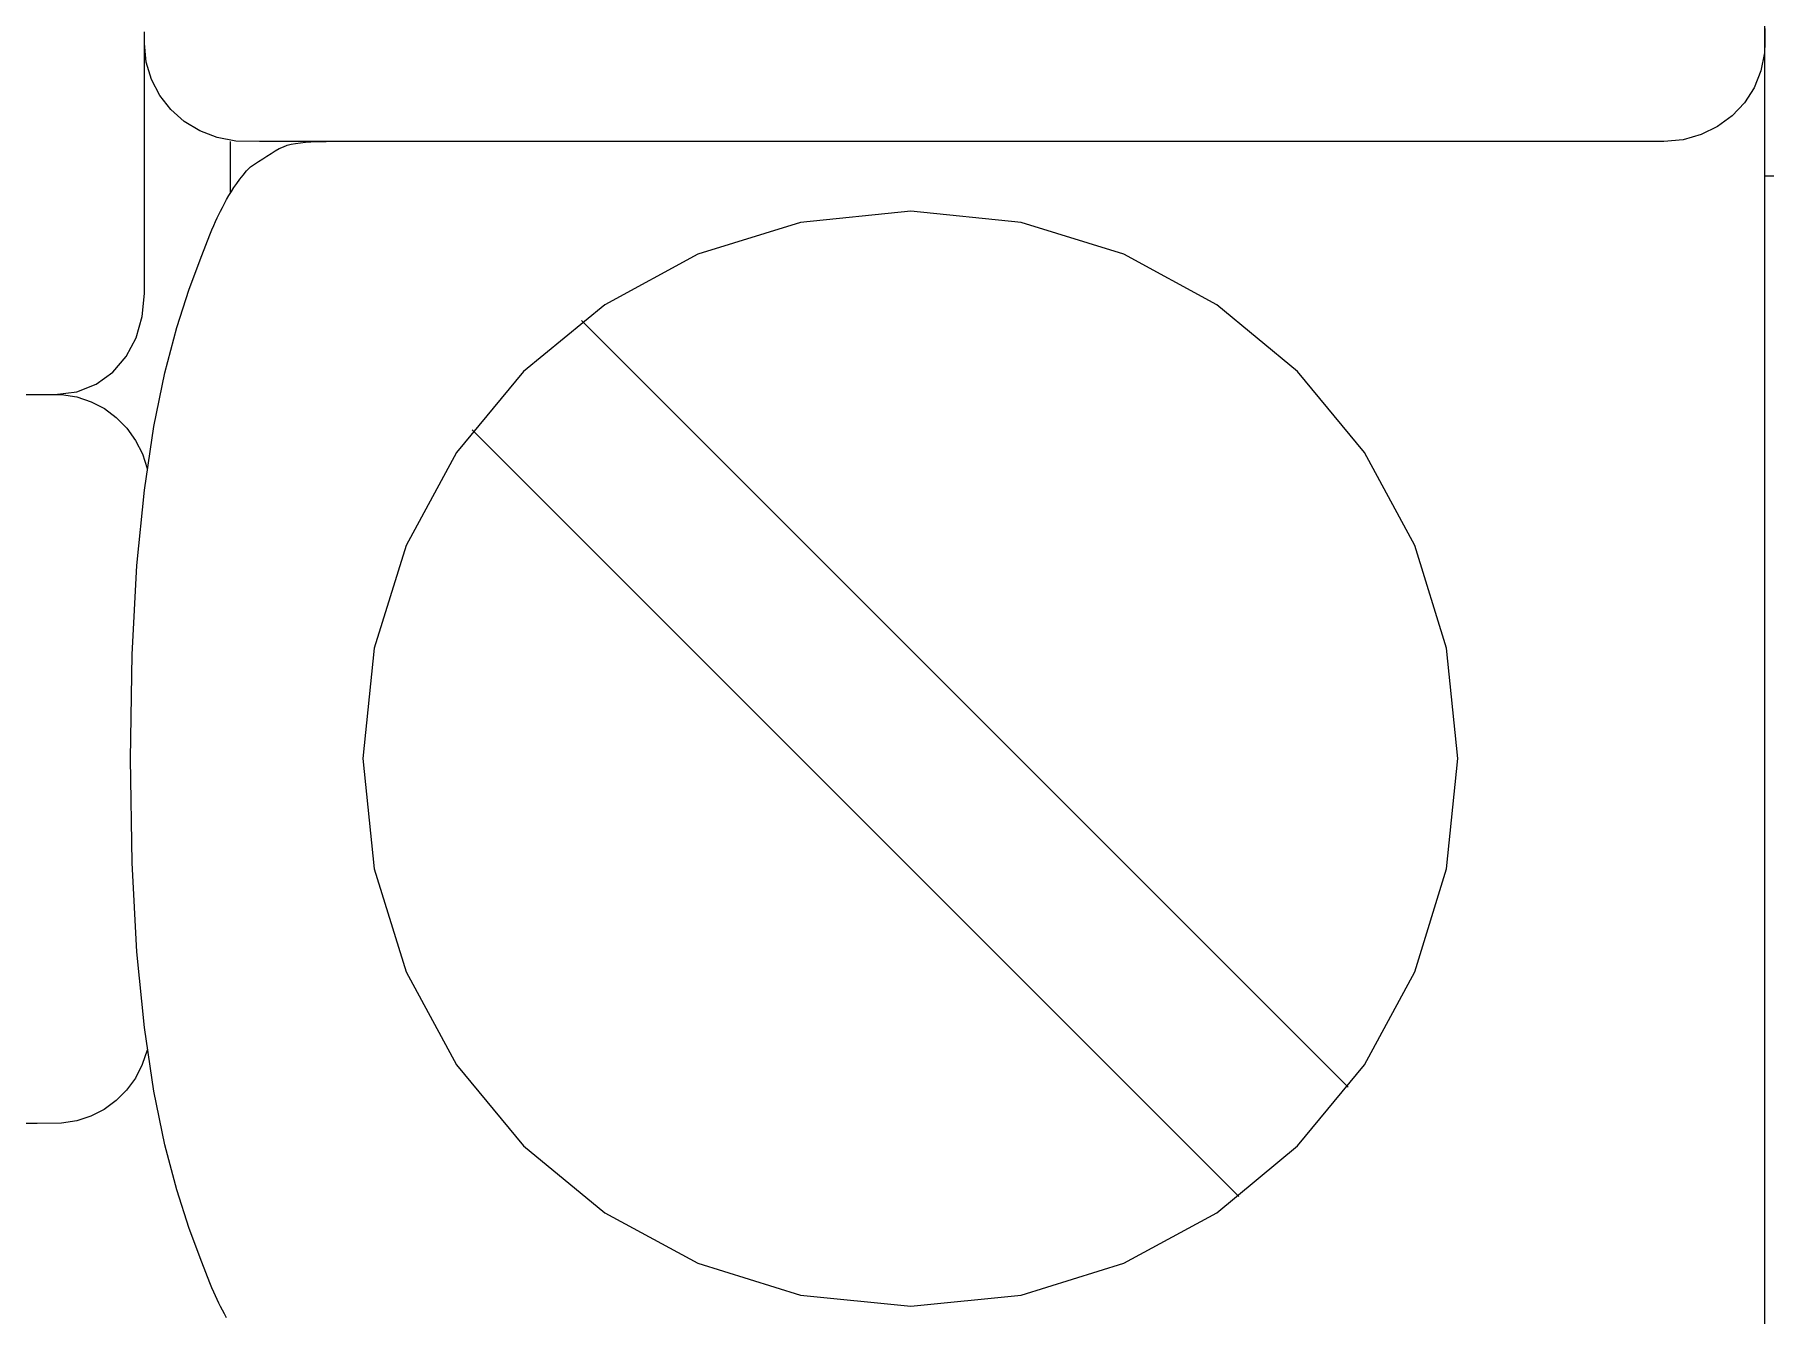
# Model space of a CAD drawing. Extents: x 1 to 47.7, y 0.2 to 35.
# Drawn here: x 35.393 to 35.922, y 18.465 to 18.856 of the extents above; entities that cross this region are included whole.
import ezdxf

# ---------------------------------------------------------------- set-up
doc = ezdxf.new("R2010")
doc.units = 0
doc.header["$MEASUREMENT"] = 0
for name, color, linetype in [('5_1___24__TARGET_LEDS___12', 7, 'CONTINUOUS'), ('6_2___8__INDEPENDENT_INPUT', 7, 'CONTINUOUS'), ('6_3___8__OPTOISO_INDEPENDE', 7, 'CONTINUOUS'), ('6_4___24__OPTOISO_INDEPEND', 7, 'CONTINUOUS'), ('6_5___8__INDEPENDENT_INPUT', 7, 'CONTINUOUS'), ('6_6___8__INDEPENDENT_INPUT', 7, 'CONTINUOUS'), ('6_7___8__OPTOISO_INDEPENDE', 7, 'CONTINUOUS'), ('6_8___8__OPTOISO_INDEPENDE', 7, 'CONTINUOUS'), ('7_0_____DWG', 7, 'CONTINUOUS')]:
    doc.layers.add(name, color=color, linetype=linetype)

msp = doc.modelspace()

# ---------------------------------------------------------------- linework, layer by layer
at = {"layer": '5_1___24__TARGET_LEDS___12'}
for points in [[(35.92224, 17.54006), (35.92224, 17.67347), (35.92224, 17.80331), (35.92224, 17.92914), (35.92224, 18.05052), (35.92224, 18.167), (35.92224, 18.27814), (35.92224, 18.38348), (35.92224, 18.48259), (35.92224, 18.57502), (35.92224, 18.66032), (35.92224, 18.70016), (35.92224, 18.73805), (35.92224, 18.77394), (35.92224, 18.80776), (35.92224, 18.83947), (35.92224, 18.86901)], [(35.92224, 18.85829), (35.92224, 18.8563), (35.92224, 18.85474), (35.92224, 18.85385), (35.9221, 18.85083), (35.92101, 18.8453), (35.91892, 18.84018), (35.91595, 18.83557), (35.91219, 18.83157), (35.90774, 18.82829), (35.90272, 18.82582), (35.89722, 18.82426), (35.89134, 18.82372), (35.87476, 18.82372), (35.83065, 18.82372), (35.76748, 18.82372), (35.69373, 18.82372), (35.61786, 18.82372), (35.54834, 18.82372), (35.49364, 18.82372), (35.46224, 18.82372), (35.45493, 18.82386), (35.44923, 18.82492), (35.44396, 18.82694), (35.43921, 18.82983), (35.4351, 18.83349), (35.43172, 18.8378), (35.42917, 18.84268), (35.42757, 18.84802), (35.42702, 18.85372), (35.42702, 18.8542), (35.42702, 18.85546), (35.42702, 18.85726)], [(35.39964, 18.74644), (35.4064, 18.74725), (35.41235, 18.74957), (35.41741, 18.75321), (35.42149, 18.75799), (35.4245, 18.76373), (35.42637, 18.77023), (35.42702, 18.77731), (35.42702, 18.78154), (35.42702, 18.79246), (35.42702, 18.80739), (35.42702, 18.82366), (35.42702, 18.8386), (35.42702, 18.84952), (35.42702, 18.85375)], [(35.45214, 18.46414), (35.45147, 18.46538), (35.45086, 18.46655), (35.4503, 18.46764), (35.44977, 18.46869), (35.44926, 18.46976), (35.44875, 18.47087), (35.44822, 18.47207), (35.44766, 18.47339), (35.44704, 18.47489), (35.44456, 18.48121), (35.44075, 18.49149), (35.43693, 18.50328), (35.43327, 18.5171), (35.42991, 18.53347), (35.42703, 18.55293), (35.42477, 18.576), (35.4233, 18.60321), (35.42277, 18.63507), (35.4233, 18.66693), (35.42477, 18.69413), (35.42703, 18.71719), (35.42991, 18.73665), (35.43327, 18.75303), (35.43693, 18.76684), (35.44075, 18.77863), (35.44456, 18.78891), (35.44704, 18.79523), (35.44766, 18.79673), (35.44822, 18.79805), (35.44875, 18.79925), (35.44926, 18.80036), (35.44977, 18.80142), (35.4503, 18.80248), (35.45086, 18.80357), (35.45147, 18.80474), (35.45214, 18.80598), (35.45285, 18.80721), (35.45361, 18.80844), (35.45441, 18.80967), (35.45528, 18.81091), (35.45621, 18.81217), (35.4572, 18.81345), (35.45827, 18.81477), (35.45942, 18.81599), (35.46067, 18.81679), (35.46193, 18.81761), (35.4632, 18.81846), (35.46447, 18.81929), (35.46574, 18.8201), (35.467, 18.82086), (35.46826, 18.82155), (35.4695, 18.82214), (35.47065, 18.82256), (35.47187, 18.82287), (35.47324, 18.82313), (35.47473, 18.82333), (35.47629, 18.82349), (35.47789, 18.82361), (35.47949, 18.82369), (35.48106, 18.82373), (35.48256, 18.82375)], [(35.45331, 18.80796), (35.45331, 18.82375)], [(35.79492, 18.53471), (35.56065, 18.76898)], [(35.36199, 18.74644), (35.39423, 18.74644), (35.40173, 18.74636), (35.40639, 18.74564), (35.41077, 18.74419), (35.41481, 18.74207), (35.41846, 18.73936), (35.42165, 18.73612), (35.42432, 18.73239), (35.42642, 18.72826), (35.42789, 18.72378)], [(35.7615, 18.50129), (35.52723, 18.73556)], [(35.42789, 18.54601), (35.42639, 18.54157), (35.42427, 18.53748), (35.42159, 18.5338), (35.4184, 18.53058), (35.41475, 18.5279), (35.41072, 18.52581), (35.40636, 18.52438), (35.40172, 18.52366), (35.39423, 18.52359), (35.36199, 18.52359)]]:
    msp.add_lwpolyline(points, dxfattribs=at)
msp.add_lwpolyline([(35.66127, 18.46771), (35.69495, 18.47111), (35.72632, 18.48086), (35.7547, 18.49629), (35.77942, 18.51673), (35.79982, 18.54151), (35.81522, 18.56995), (35.82495, 18.60138), (35.82834, 18.63514), (35.82495, 18.66883), (35.81522, 18.70023), (35.79982, 18.72864), (35.77942, 18.75339), (35.7547, 18.77382), (35.72632, 18.78925), (35.69495, 18.799), (35.66127, 18.8024), (35.62756, 18.799), (35.59615, 18.78925), (35.5677, 18.77382), (35.54291, 18.75339), (35.52245, 18.72864), (35.50699, 18.70023), (35.49722, 18.66883), (35.49381, 18.63514), (35.49722, 18.60138), (35.50699, 18.56995), (35.52245, 18.54151), (35.54291, 18.51673), (35.5677, 18.49629), (35.59615, 18.48086), (35.62756, 18.47111)], close=True, dxfattribs=at)
at = {"layer": '6_2___8__INDEPENDENT_INPUT'}
for points in [[(35.92224, 17.54006), (35.92224, 17.67347), (35.92224, 17.80331), (35.92224, 17.92914), (35.92224, 18.05052), (35.92224, 18.167), (35.92224, 18.27814), (35.92224, 18.38348), (35.92224, 18.48259), (35.92224, 18.57502), (35.92224, 18.66032), (35.92224, 18.70016), (35.92224, 18.73805), (35.92224, 18.77394), (35.92224, 18.80776), (35.92224, 18.83947), (35.92224, 18.86901)], [(35.92224, 18.85829), (35.92224, 18.8563), (35.92224, 18.85474), (35.92224, 18.85385), (35.9221, 18.85083), (35.92101, 18.8453), (35.91892, 18.84018), (35.91595, 18.83557), (35.91219, 18.83157), (35.90774, 18.82829), (35.90272, 18.82582), (35.89722, 18.82426), (35.89134, 18.82372), (35.87476, 18.82372), (35.83065, 18.82372), (35.76748, 18.82372), (35.69373, 18.82372), (35.61786, 18.82372), (35.54834, 18.82372), (35.49364, 18.82372), (35.46224, 18.82372), (35.45493, 18.82386), (35.44923, 18.82492), (35.44396, 18.82694), (35.43921, 18.82983), (35.4351, 18.83349), (35.43172, 18.8378), (35.42917, 18.84268), (35.42757, 18.84802), (35.42702, 18.85372), (35.42702, 18.8542), (35.42702, 18.85546), (35.42702, 18.85726)], [(35.39964, 18.74644), (35.4064, 18.74725), (35.41235, 18.74957), (35.41741, 18.75321), (35.42149, 18.75799), (35.4245, 18.76373), (35.42637, 18.77023), (35.42702, 18.77731), (35.42702, 18.78154), (35.42702, 18.79246), (35.42702, 18.80739), (35.42702, 18.82366), (35.42702, 18.8386), (35.42702, 18.84952), (35.42702, 18.85375)], [(35.45214, 18.46414), (35.45147, 18.46538), (35.45086, 18.46655), (35.4503, 18.46764), (35.44977, 18.46869), (35.44926, 18.46976), (35.44875, 18.47087), (35.44822, 18.47207), (35.44766, 18.47339), (35.44704, 18.47489), (35.44456, 18.48121), (35.44075, 18.49149), (35.43693, 18.50328), (35.43327, 18.5171), (35.42991, 18.53347), (35.42703, 18.55293), (35.42477, 18.576), (35.4233, 18.60321), (35.42277, 18.63507), (35.4233, 18.66693), (35.42477, 18.69413), (35.42703, 18.71719), (35.42991, 18.73665), (35.43327, 18.75303), (35.43693, 18.76684), (35.44075, 18.77863), (35.44456, 18.78891), (35.44704, 18.79523), (35.44766, 18.79673), (35.44822, 18.79805), (35.44875, 18.79925), (35.44926, 18.80036), (35.44977, 18.80142), (35.4503, 18.80248), (35.45086, 18.80357), (35.45147, 18.80474), (35.45214, 18.80598), (35.45285, 18.80721), (35.45361, 18.80844), (35.45441, 18.80967), (35.45528, 18.81091), (35.45621, 18.81217), (35.4572, 18.81345), (35.45827, 18.81477), (35.45942, 18.81599), (35.46067, 18.81679), (35.46193, 18.81761), (35.4632, 18.81846), (35.46447, 18.81929), (35.46574, 18.8201), (35.467, 18.82086), (35.46826, 18.82155), (35.4695, 18.82214), (35.47065, 18.82256), (35.47187, 18.82287), (35.47324, 18.82313), (35.47473, 18.82333), (35.47629, 18.82349), (35.47789, 18.82361), (35.47949, 18.82369), (35.48106, 18.82373), (35.48256, 18.82375)], [(35.45331, 18.80796), (35.45331, 18.82375)], [(35.79492, 18.53471), (35.56065, 18.76898)], [(35.36199, 18.74644), (35.39423, 18.74644), (35.40173, 18.74636), (35.40639, 18.74564), (35.41077, 18.74419), (35.41481, 18.74207), (35.41846, 18.73936), (35.42165, 18.73612), (35.42432, 18.73239), (35.42642, 18.72826), (35.42789, 18.72378)], [(35.7615, 18.50129), (35.52723, 18.73556)], [(35.42789, 18.54601), (35.42639, 18.54157), (35.42427, 18.53748), (35.42159, 18.5338), (35.4184, 18.53058), (35.41475, 18.5279), (35.41072, 18.52581), (35.40636, 18.52438), (35.40172, 18.52366), (35.39423, 18.52359), (35.36199, 18.52359)]]:
    msp.add_lwpolyline(points, dxfattribs=at)
msp.add_lwpolyline([(35.66127, 18.46771), (35.69495, 18.47111), (35.72632, 18.48086), (35.7547, 18.49629), (35.77942, 18.51673), (35.79982, 18.54151), (35.81522, 18.56995), (35.82495, 18.60138), (35.82834, 18.63514), (35.82495, 18.66883), (35.81522, 18.70023), (35.79982, 18.72864), (35.77942, 18.75339), (35.7547, 18.77382), (35.72632, 18.78925), (35.69495, 18.799), (35.66127, 18.8024), (35.62756, 18.799), (35.59615, 18.78925), (35.5677, 18.77382), (35.54291, 18.75339), (35.52245, 18.72864), (35.50699, 18.70023), (35.49722, 18.66883), (35.49381, 18.63514), (35.49722, 18.60138), (35.50699, 18.56995), (35.52245, 18.54151), (35.54291, 18.51673), (35.5677, 18.49629), (35.59615, 18.48086), (35.62756, 18.47111)], close=True, dxfattribs=at)
at = {"layer": '6_3___8__OPTOISO_INDEPENDE'}
for points in [[(35.92224, 17.54006), (35.92224, 17.67347), (35.92224, 17.80331), (35.92224, 17.92914), (35.92224, 18.05052), (35.92224, 18.167), (35.92224, 18.27814), (35.92224, 18.38348), (35.92224, 18.48259), (35.92224, 18.57502), (35.92224, 18.66032), (35.92224, 18.70016), (35.92224, 18.73805), (35.92224, 18.77394), (35.92224, 18.80776), (35.92224, 18.83947), (35.92224, 18.86901)], [(35.92224, 18.85829), (35.92224, 18.8563), (35.92224, 18.85474), (35.92224, 18.85385), (35.9221, 18.85083), (35.92101, 18.8453), (35.91892, 18.84018), (35.91595, 18.83557), (35.91219, 18.83157), (35.90774, 18.82829), (35.90272, 18.82582), (35.89722, 18.82426), (35.89134, 18.82372), (35.87476, 18.82372), (35.83065, 18.82372), (35.76748, 18.82372), (35.69373, 18.82372), (35.61786, 18.82372), (35.54834, 18.82372), (35.49364, 18.82372), (35.46224, 18.82372), (35.45493, 18.82386), (35.44923, 18.82492), (35.44396, 18.82694), (35.43921, 18.82983), (35.4351, 18.83349), (35.43172, 18.8378), (35.42917, 18.84268), (35.42757, 18.84802), (35.42702, 18.85372), (35.42702, 18.8542), (35.42702, 18.85546), (35.42702, 18.85726)], [(35.39964, 18.74644), (35.4064, 18.74725), (35.41235, 18.74957), (35.41741, 18.75321), (35.42149, 18.75799), (35.4245, 18.76373), (35.42637, 18.77023), (35.42702, 18.77731), (35.42702, 18.78154), (35.42702, 18.79246), (35.42702, 18.80739), (35.42702, 18.82366), (35.42702, 18.8386), (35.42702, 18.84952), (35.42702, 18.85375)], [(35.45214, 18.46414), (35.45147, 18.46538), (35.45086, 18.46655), (35.4503, 18.46764), (35.44977, 18.46869), (35.44926, 18.46976), (35.44875, 18.47087), (35.44822, 18.47207), (35.44766, 18.47339), (35.44704, 18.47489), (35.44456, 18.48121), (35.44075, 18.49149), (35.43693, 18.50328), (35.43327, 18.5171), (35.42991, 18.53347), (35.42703, 18.55293), (35.42477, 18.576), (35.4233, 18.60321), (35.42277, 18.63507), (35.4233, 18.66693), (35.42477, 18.69413), (35.42703, 18.71719), (35.42991, 18.73665), (35.43327, 18.75303), (35.43693, 18.76684), (35.44075, 18.77863), (35.44456, 18.78891), (35.44704, 18.79523), (35.44766, 18.79673), (35.44822, 18.79805), (35.44875, 18.79925), (35.44926, 18.80036), (35.44977, 18.80142), (35.4503, 18.80248), (35.45086, 18.80357), (35.45147, 18.80474), (35.45214, 18.80598), (35.45285, 18.80721), (35.45361, 18.80844), (35.45441, 18.80967), (35.45528, 18.81091), (35.45621, 18.81217), (35.4572, 18.81345), (35.45827, 18.81477), (35.45942, 18.81599), (35.46067, 18.81679), (35.46193, 18.81761), (35.4632, 18.81846), (35.46447, 18.81929), (35.46574, 18.8201), (35.467, 18.82086), (35.46826, 18.82155), (35.4695, 18.82214), (35.47065, 18.82256), (35.47187, 18.82287), (35.47324, 18.82313), (35.47473, 18.82333), (35.47629, 18.82349), (35.47789, 18.82361), (35.47949, 18.82369), (35.48106, 18.82373), (35.48256, 18.82375)], [(35.45331, 18.80796), (35.45331, 18.82375)], [(35.79492, 18.53471), (35.56065, 18.76898)], [(35.36199, 18.74644), (35.39423, 18.74644), (35.40173, 18.74636), (35.40639, 18.74564), (35.41077, 18.74419), (35.41481, 18.74207), (35.41846, 18.73936), (35.42165, 18.73612), (35.42432, 18.73239), (35.42642, 18.72826), (35.42789, 18.72378)], [(35.7615, 18.50129), (35.52723, 18.73556)], [(35.42789, 18.54601), (35.42639, 18.54157), (35.42427, 18.53748), (35.42159, 18.5338), (35.4184, 18.53058), (35.41475, 18.5279), (35.41072, 18.52581), (35.40636, 18.52438), (35.40172, 18.52366), (35.39423, 18.52359), (35.36199, 18.52359)]]:
    msp.add_lwpolyline(points, dxfattribs=at)
msp.add_lwpolyline([(35.66127, 18.46771), (35.69495, 18.47111), (35.72632, 18.48086), (35.7547, 18.49629), (35.77942, 18.51673), (35.79982, 18.54151), (35.81522, 18.56995), (35.82495, 18.60138), (35.82834, 18.63514), (35.82495, 18.66883), (35.81522, 18.70023), (35.79982, 18.72864), (35.77942, 18.75339), (35.7547, 18.77382), (35.72632, 18.78925), (35.69495, 18.799), (35.66127, 18.8024), (35.62756, 18.799), (35.59615, 18.78925), (35.5677, 18.77382), (35.54291, 18.75339), (35.52245, 18.72864), (35.50699, 18.70023), (35.49722, 18.66883), (35.49381, 18.63514), (35.49722, 18.60138), (35.50699, 18.56995), (35.52245, 18.54151), (35.54291, 18.51673), (35.5677, 18.49629), (35.59615, 18.48086), (35.62756, 18.47111)], close=True, dxfattribs=at)
at = {"layer": '6_4___24__OPTOISO_INDEPEND'}
for points in [[(35.92224, 17.54006), (35.92224, 17.67347), (35.92224, 17.80331), (35.92224, 17.92914), (35.92224, 18.05052), (35.92224, 18.167), (35.92224, 18.27814), (35.92224, 18.38348), (35.92224, 18.48259), (35.92224, 18.57502), (35.92224, 18.66032), (35.92224, 18.70016), (35.92224, 18.73805), (35.92224, 18.77394), (35.92224, 18.80776), (35.92224, 18.83947), (35.92224, 18.86901)], [(35.92224, 18.85829), (35.92224, 18.8563), (35.92224, 18.85474), (35.92224, 18.85385), (35.9221, 18.85083), (35.92101, 18.8453), (35.91892, 18.84018), (35.91595, 18.83557), (35.91219, 18.83157), (35.90774, 18.82829), (35.90272, 18.82582), (35.89722, 18.82426), (35.89134, 18.82372), (35.87476, 18.82372), (35.83065, 18.82372), (35.76748, 18.82372), (35.69373, 18.82372), (35.61786, 18.82372), (35.54834, 18.82372), (35.49364, 18.82372), (35.46224, 18.82372), (35.45493, 18.82386), (35.44923, 18.82492), (35.44396, 18.82694), (35.43921, 18.82983), (35.4351, 18.83349), (35.43172, 18.8378), (35.42917, 18.84268), (35.42757, 18.84802), (35.42702, 18.85372), (35.42702, 18.8542), (35.42702, 18.85546), (35.42702, 18.85726)], [(35.39964, 18.74644), (35.4064, 18.74725), (35.41235, 18.74957), (35.41741, 18.75321), (35.42149, 18.75799), (35.4245, 18.76373), (35.42637, 18.77023), (35.42702, 18.77731), (35.42702, 18.78154), (35.42702, 18.79246), (35.42702, 18.80739), (35.42702, 18.82366), (35.42702, 18.8386), (35.42702, 18.84952), (35.42702, 18.85375)], [(35.45214, 18.46414), (35.45147, 18.46538), (35.45086, 18.46655), (35.4503, 18.46764), (35.44977, 18.46869), (35.44926, 18.46976), (35.44875, 18.47087), (35.44822, 18.47207), (35.44766, 18.47339), (35.44704, 18.47489), (35.44456, 18.48121), (35.44075, 18.49149), (35.43693, 18.50328), (35.43327, 18.5171), (35.42991, 18.53347), (35.42703, 18.55293), (35.42477, 18.576), (35.4233, 18.60321), (35.42277, 18.63507), (35.4233, 18.66693), (35.42477, 18.69413), (35.42703, 18.71719), (35.42991, 18.73665), (35.43327, 18.75303), (35.43693, 18.76684), (35.44075, 18.77863), (35.44456, 18.78891), (35.44704, 18.79523), (35.44766, 18.79673), (35.44822, 18.79805), (35.44875, 18.79925), (35.44926, 18.80036), (35.44977, 18.80142), (35.4503, 18.80248), (35.45086, 18.80357), (35.45147, 18.80474), (35.45214, 18.80598), (35.45285, 18.80721), (35.45361, 18.80844), (35.45441, 18.80967), (35.45528, 18.81091), (35.45621, 18.81217), (35.4572, 18.81345), (35.45827, 18.81477), (35.45942, 18.81599), (35.46067, 18.81679), (35.46193, 18.81761), (35.4632, 18.81846), (35.46447, 18.81929), (35.46574, 18.8201), (35.467, 18.82086), (35.46826, 18.82155), (35.4695, 18.82214), (35.47065, 18.82256), (35.47187, 18.82287), (35.47324, 18.82313), (35.47473, 18.82333), (35.47629, 18.82349), (35.47789, 18.82361), (35.47949, 18.82369), (35.48106, 18.82373), (35.48256, 18.82375)], [(35.45331, 18.80796), (35.45331, 18.82375)], [(35.79492, 18.53471), (35.56065, 18.76898)], [(35.36199, 18.74644), (35.39423, 18.74644), (35.40173, 18.74636), (35.40639, 18.74564), (35.41077, 18.74419), (35.41481, 18.74207), (35.41846, 18.73936), (35.42165, 18.73612), (35.42432, 18.73239), (35.42642, 18.72826), (35.42789, 18.72378)], [(35.7615, 18.50129), (35.52723, 18.73556)], [(35.42789, 18.54601), (35.42639, 18.54157), (35.42427, 18.53748), (35.42159, 18.5338), (35.4184, 18.53058), (35.41475, 18.5279), (35.41072, 18.52581), (35.40636, 18.52438), (35.40172, 18.52366), (35.39423, 18.52359), (35.36199, 18.52359)]]:
    msp.add_lwpolyline(points, dxfattribs=at)
msp.add_lwpolyline([(35.66127, 18.46771), (35.69495, 18.47111), (35.72632, 18.48086), (35.7547, 18.49629), (35.77942, 18.51673), (35.79982, 18.54151), (35.81522, 18.56995), (35.82495, 18.60138), (35.82834, 18.63514), (35.82495, 18.66883), (35.81522, 18.70023), (35.79982, 18.72864), (35.77942, 18.75339), (35.7547, 18.77382), (35.72632, 18.78925), (35.69495, 18.799), (35.66127, 18.8024), (35.62756, 18.799), (35.59615, 18.78925), (35.5677, 18.77382), (35.54291, 18.75339), (35.52245, 18.72864), (35.50699, 18.70023), (35.49722, 18.66883), (35.49381, 18.63514), (35.49722, 18.60138), (35.50699, 18.56995), (35.52245, 18.54151), (35.54291, 18.51673), (35.5677, 18.49629), (35.59615, 18.48086), (35.62756, 18.47111)], close=True, dxfattribs=at)
at = {"layer": '6_5___8__INDEPENDENT_INPUT'}
for points in [[(35.92224, 17.54006), (35.92224, 17.67347), (35.92224, 17.80331), (35.92224, 17.92914), (35.92224, 18.05052), (35.92224, 18.167), (35.92224, 18.27814), (35.92224, 18.38348), (35.92224, 18.48259), (35.92224, 18.57502), (35.92224, 18.66032), (35.92224, 18.70016), (35.92224, 18.73805), (35.92224, 18.77394), (35.92224, 18.80776), (35.92224, 18.83947), (35.92224, 18.86901)], [(35.92224, 18.85829), (35.92224, 18.8563), (35.92224, 18.85474), (35.92224, 18.85385), (35.9221, 18.85083), (35.92101, 18.8453), (35.91892, 18.84018), (35.91595, 18.83557), (35.91219, 18.83157), (35.90774, 18.82829), (35.90272, 18.82582), (35.89722, 18.82426), (35.89134, 18.82372), (35.87476, 18.82372), (35.83065, 18.82372), (35.76748, 18.82372), (35.69373, 18.82372), (35.61786, 18.82372), (35.54834, 18.82372), (35.49364, 18.82372), (35.46224, 18.82372), (35.45493, 18.82386), (35.44923, 18.82492), (35.44396, 18.82694), (35.43921, 18.82983), (35.4351, 18.83349), (35.43172, 18.8378), (35.42917, 18.84268), (35.42757, 18.84802), (35.42702, 18.85372), (35.42702, 18.8542), (35.42702, 18.85546), (35.42702, 18.85726)], [(35.39964, 18.74644), (35.4064, 18.74725), (35.41235, 18.74957), (35.41741, 18.75321), (35.42149, 18.75799), (35.4245, 18.76373), (35.42637, 18.77023), (35.42702, 18.77731), (35.42702, 18.78154), (35.42702, 18.79246), (35.42702, 18.80739), (35.42702, 18.82366), (35.42702, 18.8386), (35.42702, 18.84952), (35.42702, 18.85375)], [(35.45214, 18.46414), (35.45147, 18.46538), (35.45086, 18.46655), (35.4503, 18.46764), (35.44977, 18.46869), (35.44926, 18.46976), (35.44875, 18.47087), (35.44822, 18.47207), (35.44766, 18.47339), (35.44704, 18.47489), (35.44456, 18.48121), (35.44075, 18.49149), (35.43693, 18.50328), (35.43327, 18.5171), (35.42991, 18.53347), (35.42703, 18.55293), (35.42477, 18.576), (35.4233, 18.60321), (35.42277, 18.63507), (35.4233, 18.66693), (35.42477, 18.69413), (35.42703, 18.71719), (35.42991, 18.73665), (35.43327, 18.75303), (35.43693, 18.76684), (35.44075, 18.77863), (35.44456, 18.78891), (35.44704, 18.79523), (35.44766, 18.79673), (35.44822, 18.79805), (35.44875, 18.79925), (35.44926, 18.80036), (35.44977, 18.80142), (35.4503, 18.80248), (35.45086, 18.80357), (35.45147, 18.80474), (35.45214, 18.80598), (35.45285, 18.80721), (35.45361, 18.80844), (35.45441, 18.80967), (35.45528, 18.81091), (35.45621, 18.81217), (35.4572, 18.81345), (35.45827, 18.81477), (35.45942, 18.81599), (35.46067, 18.81679), (35.46193, 18.81761), (35.4632, 18.81846), (35.46447, 18.81929), (35.46574, 18.8201), (35.467, 18.82086), (35.46826, 18.82155), (35.4695, 18.82214), (35.47065, 18.82256), (35.47187, 18.82287), (35.47324, 18.82313), (35.47473, 18.82333), (35.47629, 18.82349), (35.47789, 18.82361), (35.47949, 18.82369), (35.48106, 18.82373), (35.48256, 18.82375)], [(35.45331, 18.80796), (35.45331, 18.82375)], [(35.79492, 18.53471), (35.56065, 18.76898)], [(35.36199, 18.74644), (35.39423, 18.74644), (35.40173, 18.74636), (35.40639, 18.74564), (35.41077, 18.74419), (35.41481, 18.74207), (35.41846, 18.73936), (35.42165, 18.73612), (35.42432, 18.73239), (35.42642, 18.72826), (35.42789, 18.72378)], [(35.7615, 18.50129), (35.52723, 18.73556)], [(35.42789, 18.54601), (35.42639, 18.54157), (35.42427, 18.53748), (35.42159, 18.5338), (35.4184, 18.53058), (35.41475, 18.5279), (35.41072, 18.52581), (35.40636, 18.52438), (35.40172, 18.52366), (35.39423, 18.52359), (35.36199, 18.52359)]]:
    msp.add_lwpolyline(points, dxfattribs=at)
msp.add_lwpolyline([(35.66127, 18.46771), (35.69495, 18.47111), (35.72632, 18.48086), (35.7547, 18.49629), (35.77942, 18.51673), (35.79982, 18.54151), (35.81522, 18.56995), (35.82495, 18.60138), (35.82834, 18.63514), (35.82495, 18.66883), (35.81522, 18.70023), (35.79982, 18.72864), (35.77942, 18.75339), (35.7547, 18.77382), (35.72632, 18.78925), (35.69495, 18.799), (35.66127, 18.8024), (35.62756, 18.799), (35.59615, 18.78925), (35.5677, 18.77382), (35.54291, 18.75339), (35.52245, 18.72864), (35.50699, 18.70023), (35.49722, 18.66883), (35.49381, 18.63514), (35.49722, 18.60138), (35.50699, 18.56995), (35.52245, 18.54151), (35.54291, 18.51673), (35.5677, 18.49629), (35.59615, 18.48086), (35.62756, 18.47111)], close=True, dxfattribs=at)
at = {"layer": '6_6___8__INDEPENDENT_INPUT'}
for points in [[(35.92224, 17.54006), (35.92224, 17.67347), (35.92224, 17.80331), (35.92224, 17.92914), (35.92224, 18.05052), (35.92224, 18.167), (35.92224, 18.27814), (35.92224, 18.38348), (35.92224, 18.48259), (35.92224, 18.57502), (35.92224, 18.66032), (35.92224, 18.70016), (35.92224, 18.73805), (35.92224, 18.77394), (35.92224, 18.80776), (35.92224, 18.83947), (35.92224, 18.86901)], [(35.92224, 18.85829), (35.92224, 18.8563), (35.92224, 18.85474), (35.92224, 18.85385), (35.9221, 18.85083), (35.92101, 18.8453), (35.91892, 18.84018), (35.91595, 18.83557), (35.91219, 18.83157), (35.90774, 18.82829), (35.90272, 18.82582), (35.89722, 18.82426), (35.89134, 18.82372), (35.87476, 18.82372), (35.83065, 18.82372), (35.76748, 18.82372), (35.69373, 18.82372), (35.61786, 18.82372), (35.54834, 18.82372), (35.49364, 18.82372), (35.46224, 18.82372), (35.45493, 18.82386), (35.44923, 18.82492), (35.44396, 18.82694), (35.43921, 18.82983), (35.4351, 18.83349), (35.43172, 18.8378), (35.42917, 18.84268), (35.42757, 18.84802), (35.42702, 18.85372), (35.42702, 18.8542), (35.42702, 18.85546), (35.42702, 18.85726)], [(35.39964, 18.74644), (35.4064, 18.74725), (35.41235, 18.74957), (35.41741, 18.75321), (35.42149, 18.75799), (35.4245, 18.76373), (35.42637, 18.77023), (35.42702, 18.77731), (35.42702, 18.78154), (35.42702, 18.79246), (35.42702, 18.80739), (35.42702, 18.82366), (35.42702, 18.8386), (35.42702, 18.84952), (35.42702, 18.85375)], [(35.45214, 18.46414), (35.45147, 18.46538), (35.45086, 18.46655), (35.4503, 18.46764), (35.44977, 18.46869), (35.44926, 18.46976), (35.44875, 18.47087), (35.44822, 18.47207), (35.44766, 18.47339), (35.44704, 18.47489), (35.44456, 18.48121), (35.44075, 18.49149), (35.43693, 18.50328), (35.43327, 18.5171), (35.42991, 18.53347), (35.42703, 18.55293), (35.42477, 18.576), (35.4233, 18.60321), (35.42277, 18.63507), (35.4233, 18.66693), (35.42477, 18.69413), (35.42703, 18.71719), (35.42991, 18.73665), (35.43327, 18.75303), (35.43693, 18.76684), (35.44075, 18.77863), (35.44456, 18.78891), (35.44704, 18.79523), (35.44766, 18.79673), (35.44822, 18.79805), (35.44875, 18.79925), (35.44926, 18.80036), (35.44977, 18.80142), (35.4503, 18.80248), (35.45086, 18.80357), (35.45147, 18.80474), (35.45214, 18.80598), (35.45285, 18.80721), (35.45361, 18.80844), (35.45441, 18.80967), (35.45528, 18.81091), (35.45621, 18.81217), (35.4572, 18.81345), (35.45827, 18.81477), (35.45942, 18.81599), (35.46067, 18.81679), (35.46193, 18.81761), (35.4632, 18.81846), (35.46447, 18.81929), (35.46574, 18.8201), (35.467, 18.82086), (35.46826, 18.82155), (35.4695, 18.82214), (35.47065, 18.82256), (35.47187, 18.82287), (35.47324, 18.82313), (35.47473, 18.82333), (35.47629, 18.82349), (35.47789, 18.82361), (35.47949, 18.82369), (35.48106, 18.82373), (35.48256, 18.82375)], [(35.45331, 18.80796), (35.45331, 18.82375)], [(35.79492, 18.53471), (35.56065, 18.76898)], [(35.36199, 18.74644), (35.39423, 18.74644), (35.40173, 18.74636), (35.40639, 18.74564), (35.41077, 18.74419), (35.41481, 18.74207), (35.41846, 18.73936), (35.42165, 18.73612), (35.42432, 18.73239), (35.42642, 18.72826), (35.42789, 18.72378)], [(35.7615, 18.50129), (35.52723, 18.73556)], [(35.42789, 18.54601), (35.42639, 18.54157), (35.42427, 18.53748), (35.42159, 18.5338), (35.4184, 18.53058), (35.41475, 18.5279), (35.41072, 18.52581), (35.40636, 18.52438), (35.40172, 18.52366), (35.39423, 18.52359), (35.36199, 18.52359)]]:
    msp.add_lwpolyline(points, dxfattribs=at)
msp.add_lwpolyline([(35.66127, 18.46771), (35.69495, 18.47111), (35.72632, 18.48086), (35.7547, 18.49629), (35.77942, 18.51673), (35.79982, 18.54151), (35.81522, 18.56995), (35.82495, 18.60138), (35.82834, 18.63514), (35.82495, 18.66883), (35.81522, 18.70023), (35.79982, 18.72864), (35.77942, 18.75339), (35.7547, 18.77382), (35.72632, 18.78925), (35.69495, 18.799), (35.66127, 18.8024), (35.62756, 18.799), (35.59615, 18.78925), (35.5677, 18.77382), (35.54291, 18.75339), (35.52245, 18.72864), (35.50699, 18.70023), (35.49722, 18.66883), (35.49381, 18.63514), (35.49722, 18.60138), (35.50699, 18.56995), (35.52245, 18.54151), (35.54291, 18.51673), (35.5677, 18.49629), (35.59615, 18.48086), (35.62756, 18.47111)], close=True, dxfattribs=at)
at = {"layer": '6_7___8__OPTOISO_INDEPENDE'}
for points in [[(35.92224, 17.54006), (35.92224, 17.67347), (35.92224, 17.80331), (35.92224, 17.92914), (35.92224, 18.05052), (35.92224, 18.167), (35.92224, 18.27814), (35.92224, 18.38348), (35.92224, 18.48259), (35.92224, 18.57502), (35.92224, 18.66032), (35.92224, 18.70016), (35.92224, 18.73805), (35.92224, 18.77394), (35.92224, 18.80776), (35.92224, 18.83947), (35.92224, 18.86901)], [(35.92224, 18.85829), (35.92224, 18.8563), (35.92224, 18.85474), (35.92224, 18.85385), (35.9221, 18.85083), (35.92101, 18.8453), (35.91892, 18.84018), (35.91595, 18.83557), (35.91219, 18.83157), (35.90774, 18.82829), (35.90272, 18.82582), (35.89722, 18.82426), (35.89134, 18.82372), (35.87476, 18.82372), (35.83065, 18.82372), (35.76748, 18.82372), (35.69373, 18.82372), (35.61786, 18.82372), (35.54834, 18.82372), (35.49364, 18.82372), (35.46224, 18.82372), (35.45493, 18.82386), (35.44923, 18.82492), (35.44396, 18.82694), (35.43921, 18.82983), (35.4351, 18.83349), (35.43172, 18.8378), (35.42917, 18.84268), (35.42757, 18.84802), (35.42702, 18.85372), (35.42702, 18.8542), (35.42702, 18.85546), (35.42702, 18.85726)], [(35.39964, 18.74644), (35.4064, 18.74725), (35.41235, 18.74957), (35.41741, 18.75321), (35.42149, 18.75799), (35.4245, 18.76373), (35.42637, 18.77023), (35.42702, 18.77731), (35.42702, 18.78154), (35.42702, 18.79246), (35.42702, 18.80739), (35.42702, 18.82366), (35.42702, 18.8386), (35.42702, 18.84952), (35.42702, 18.85375)], [(35.45214, 18.46414), (35.45147, 18.46538), (35.45086, 18.46655), (35.4503, 18.46764), (35.44977, 18.46869), (35.44926, 18.46976), (35.44875, 18.47087), (35.44822, 18.47207), (35.44766, 18.47339), (35.44704, 18.47489), (35.44456, 18.48121), (35.44075, 18.49149), (35.43693, 18.50328), (35.43327, 18.5171), (35.42991, 18.53347), (35.42703, 18.55293), (35.42477, 18.576), (35.4233, 18.60321), (35.42277, 18.63507), (35.4233, 18.66693), (35.42477, 18.69413), (35.42703, 18.71719), (35.42991, 18.73665), (35.43327, 18.75303), (35.43693, 18.76684), (35.44075, 18.77863), (35.44456, 18.78891), (35.44704, 18.79523), (35.44766, 18.79673), (35.44822, 18.79805), (35.44875, 18.79925), (35.44926, 18.80036), (35.44977, 18.80142), (35.4503, 18.80248), (35.45086, 18.80357), (35.45147, 18.80474), (35.45214, 18.80598), (35.45285, 18.80721), (35.45361, 18.80844), (35.45441, 18.80967), (35.45528, 18.81091), (35.45621, 18.81217), (35.4572, 18.81345), (35.45827, 18.81477), (35.45942, 18.81599), (35.46067, 18.81679), (35.46193, 18.81761), (35.4632, 18.81846), (35.46447, 18.81929), (35.46574, 18.8201), (35.467, 18.82086), (35.46826, 18.82155), (35.4695, 18.82214), (35.47065, 18.82256), (35.47187, 18.82287), (35.47324, 18.82313), (35.47473, 18.82333), (35.47629, 18.82349), (35.47789, 18.82361), (35.47949, 18.82369), (35.48106, 18.82373), (35.48256, 18.82375)], [(35.45331, 18.80796), (35.45331, 18.82375)], [(35.79492, 18.53471), (35.56065, 18.76898)], [(35.36199, 18.74644), (35.39423, 18.74644), (35.40173, 18.74636), (35.40639, 18.74564), (35.41077, 18.74419), (35.41481, 18.74207), (35.41846, 18.73936), (35.42165, 18.73612), (35.42432, 18.73239), (35.42642, 18.72826), (35.42789, 18.72378)], [(35.7615, 18.50129), (35.52723, 18.73556)], [(35.42789, 18.54601), (35.42639, 18.54157), (35.42427, 18.53748), (35.42159, 18.5338), (35.4184, 18.53058), (35.41475, 18.5279), (35.41072, 18.52581), (35.40636, 18.52438), (35.40172, 18.52366), (35.39423, 18.52359), (35.36199, 18.52359)]]:
    msp.add_lwpolyline(points, dxfattribs=at)
msp.add_lwpolyline([(35.66127, 18.46771), (35.69495, 18.47111), (35.72632, 18.48086), (35.7547, 18.49629), (35.77942, 18.51673), (35.79982, 18.54151), (35.81522, 18.56995), (35.82495, 18.60138), (35.82834, 18.63514), (35.82495, 18.66883), (35.81522, 18.70023), (35.79982, 18.72864), (35.77942, 18.75339), (35.7547, 18.77382), (35.72632, 18.78925), (35.69495, 18.799), (35.66127, 18.8024), (35.62756, 18.799), (35.59615, 18.78925), (35.5677, 18.77382), (35.54291, 18.75339), (35.52245, 18.72864), (35.50699, 18.70023), (35.49722, 18.66883), (35.49381, 18.63514), (35.49722, 18.60138), (35.50699, 18.56995), (35.52245, 18.54151), (35.54291, 18.51673), (35.5677, 18.49629), (35.59615, 18.48086), (35.62756, 18.47111)], close=True, dxfattribs=at)
at = {"layer": '6_8___8__OPTOISO_INDEPENDE'}
for points in [[(35.92224, 17.54006), (35.92224, 17.67347), (35.92224, 17.80331), (35.92224, 17.92914), (35.92224, 18.05052), (35.92224, 18.167), (35.92224, 18.27814), (35.92224, 18.38348), (35.92224, 18.48259), (35.92224, 18.57502), (35.92224, 18.66032), (35.92224, 18.70016), (35.92224, 18.73805), (35.92224, 18.77394), (35.92224, 18.80776), (35.92224, 18.83947), (35.92224, 18.86901)], [(35.92224, 18.85829), (35.92224, 18.8563), (35.92224, 18.85474), (35.92224, 18.85385), (35.9221, 18.85083), (35.92101, 18.8453), (35.91892, 18.84018), (35.91595, 18.83557), (35.91219, 18.83157), (35.90774, 18.82829), (35.90272, 18.82582), (35.89722, 18.82426), (35.89134, 18.82372), (35.87476, 18.82372), (35.83065, 18.82372), (35.76748, 18.82372), (35.69373, 18.82372), (35.61786, 18.82372), (35.54834, 18.82372), (35.49364, 18.82372), (35.46224, 18.82372), (35.45493, 18.82386), (35.44923, 18.82492), (35.44396, 18.82694), (35.43921, 18.82983), (35.4351, 18.83349), (35.43172, 18.8378), (35.42917, 18.84268), (35.42757, 18.84802), (35.42702, 18.85372), (35.42702, 18.8542), (35.42702, 18.85546), (35.42702, 18.85726)], [(35.39964, 18.74644), (35.4064, 18.74725), (35.41235, 18.74957), (35.41741, 18.75321), (35.42149, 18.75799), (35.4245, 18.76373), (35.42637, 18.77023), (35.42702, 18.77731), (35.42702, 18.78154), (35.42702, 18.79246), (35.42702, 18.80739), (35.42702, 18.82366), (35.42702, 18.8386), (35.42702, 18.84952), (35.42702, 18.85375)], [(35.45214, 18.46414), (35.45147, 18.46538), (35.45086, 18.46655), (35.4503, 18.46764), (35.44977, 18.46869), (35.44926, 18.46976), (35.44875, 18.47087), (35.44822, 18.47207), (35.44766, 18.47339), (35.44704, 18.47489), (35.44456, 18.48121), (35.44075, 18.49149), (35.43693, 18.50328), (35.43327, 18.5171), (35.42991, 18.53347), (35.42703, 18.55293), (35.42477, 18.576), (35.4233, 18.60321), (35.42277, 18.63507), (35.4233, 18.66693), (35.42477, 18.69413), (35.42703, 18.71719), (35.42991, 18.73665), (35.43327, 18.75303), (35.43693, 18.76684), (35.44075, 18.77863), (35.44456, 18.78891), (35.44704, 18.79523), (35.44766, 18.79673), (35.44822, 18.79805), (35.44875, 18.79925), (35.44926, 18.80036), (35.44977, 18.80142), (35.4503, 18.80248), (35.45086, 18.80357), (35.45147, 18.80474), (35.45214, 18.80598), (35.45285, 18.80721), (35.45361, 18.80844), (35.45441, 18.80967), (35.45528, 18.81091), (35.45621, 18.81217), (35.4572, 18.81345), (35.45827, 18.81477), (35.45942, 18.81599), (35.46067, 18.81679), (35.46193, 18.81761), (35.4632, 18.81846), (35.46447, 18.81929), (35.46574, 18.8201), (35.467, 18.82086), (35.46826, 18.82155), (35.4695, 18.82214), (35.47065, 18.82256), (35.47187, 18.82287), (35.47324, 18.82313), (35.47473, 18.82333), (35.47629, 18.82349), (35.47789, 18.82361), (35.47949, 18.82369), (35.48106, 18.82373), (35.48256, 18.82375)], [(35.45331, 18.80796), (35.45331, 18.82375)], [(35.79492, 18.53471), (35.56065, 18.76898)], [(35.36199, 18.74644), (35.39423, 18.74644), (35.40173, 18.74636), (35.40639, 18.74564), (35.41077, 18.74419), (35.41481, 18.74207), (35.41846, 18.73936), (35.42165, 18.73612), (35.42432, 18.73239), (35.42642, 18.72826), (35.42789, 18.72378)], [(35.7615, 18.50129), (35.52723, 18.73556)], [(35.42789, 18.54601), (35.42639, 18.54157), (35.42427, 18.53748), (35.42159, 18.5338), (35.4184, 18.53058), (35.41475, 18.5279), (35.41072, 18.52581), (35.40636, 18.52438), (35.40172, 18.52366), (35.39423, 18.52359), (35.36199, 18.52359)]]:
    msp.add_lwpolyline(points, dxfattribs=at)
msp.add_lwpolyline([(35.66127, 18.46771), (35.69495, 18.47111), (35.72632, 18.48086), (35.7547, 18.49629), (35.77942, 18.51673), (35.79982, 18.54151), (35.81522, 18.56995), (35.82495, 18.60138), (35.82834, 18.63514), (35.82495, 18.66883), (35.81522, 18.70023), (35.79982, 18.72864), (35.77942, 18.75339), (35.7547, 18.77382), (35.72632, 18.78925), (35.69495, 18.799), (35.66127, 18.8024), (35.62756, 18.799), (35.59615, 18.78925), (35.5677, 18.77382), (35.54291, 18.75339), (35.52245, 18.72864), (35.50699, 18.70023), (35.49722, 18.66883), (35.49381, 18.63514), (35.49722, 18.60138), (35.50699, 18.56995), (35.52245, 18.54151), (35.54291, 18.51673), (35.5677, 18.49629), (35.59615, 18.48086), (35.62756, 18.47111)], close=True, dxfattribs=at)
at = {"layer": '7_0_____DWG'}
msp.add_lwpolyline([(35.92206, 18.81321), (36.22843, 18.81321)], dxfattribs=at)

doc.saveas('drawing.dxf')
